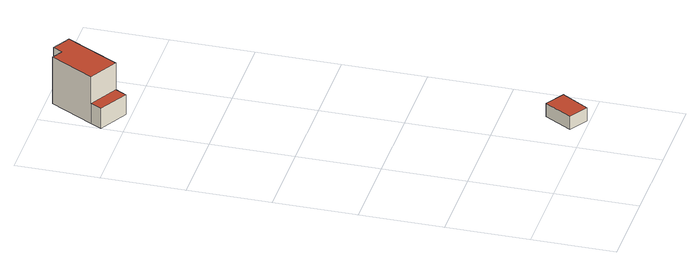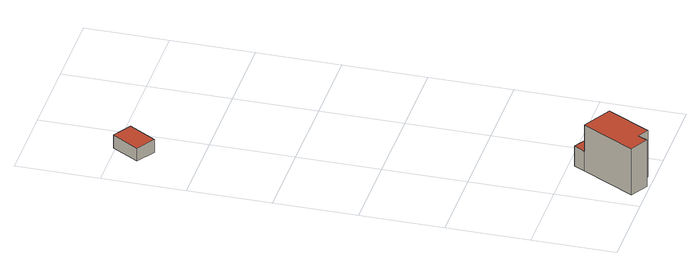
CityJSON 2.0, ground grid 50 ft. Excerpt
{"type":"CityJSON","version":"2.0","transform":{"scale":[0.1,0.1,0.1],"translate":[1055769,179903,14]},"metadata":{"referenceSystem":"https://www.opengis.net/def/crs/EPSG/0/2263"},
"CityObjects":{
"building1":{"type":"Building","attributes":{"name":"Bldg_3511000614","BIN":"4515521"},"geometry":[{"type":"MultiSurface","lod":"2","boundaries":[[[0,1,2,3]],[[4,5,6,7]],[[4,7,3,2]],[[5,4,2,1]],[[6,5,1,0]],[[7,6,0,3]]],"semantics":{"surfaces":[{"type":"GroundSurface"},{"type":"RoofSurface","BIN":"4515521"},{"type":"WallSurface"}],"values":[0,1,2,2,2,2]}}]},
"building2":{"type":"Building","attributes":{"name":"Bldg_3210008329","BIN":"4287986"},"geometry":[{"type":"MultiSurface","lod":"2","boundaries":[[[8,9,10,11]],[[12,13,14,15,16,17]],[[18,19,20,21,22,23,24,25]],[[11,16,15,8]],[[17,16,25,24]],[[12,17,24,23]],[[13,12,23,22]],[[14,13,22,21]],[[15,14,21,20]],[[9,8,20,19]],[[10,9,19,18]],[[11,10,18,25]]],"semantics":{"surfaces":[{"type":"RoofSurface","BIN":"4287986"},{"type":"GroundSurface"},{"type":"WallSurface"}],"values":[0,0,1,2,2,2,2,2,2,2,2,2]}}]}
},
"vertices":[
[731,3,40],[617,73,40],[718,238,40],[832,168,40],[718,238,126],[617,73,126],[731,3,126],[832,168,126],
[45,2700,132],[8,2632,132],[185,2534,132],[222,2603,132],[288,2983,308],[257,2926,308],[190,2963,308],[45,2700,308],[222,2603,308],[398,2923,308],[185,2534,1],[8,2632,1],[45,2700,1],[190,2963,1],[257,2926,1],[288,2983,1],[398,2923,1],[222,2603,1]
]}
